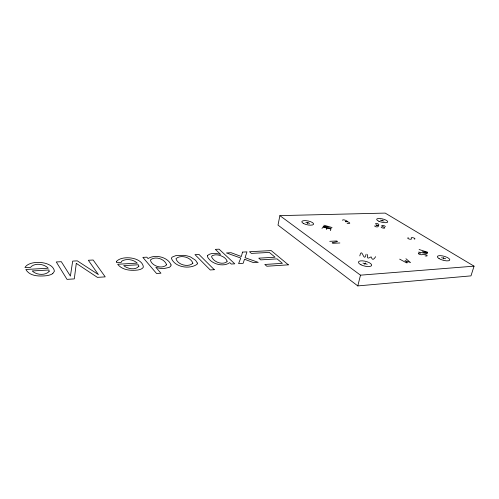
<?xml version="1.0" encoding="UTF-8"?>
<svg xmlns="http://www.w3.org/2000/svg" width="499" height="499" viewBox="0 0 499 499"><rect width="100%" height="100%" fill="white"/><g stroke="black" fill="none" stroke-linecap="round" stroke-linejoin="round"><path stroke-width="0.75" d="M443.517 258.919L443.661 257.565M279.883 215.63L278.005 225.105L357.795 285.908L470.981 275.872L474.05 266.167L385.191 213.092L279.883 215.63L360.496 275.167L474.05 266.167M357.795 285.908L360.496 275.167M364.775 264.42L365.362 262.936M382.003 221.094L382.421 220.053M366.104 254.166C363.908 263.99 362.074 246.088 359.816 255.887M330.394 230.625C332.584 228.835 326.833 227.382 326.346 229.266C328.043 227.588 322.211 226.259 321.98 228.43M307.309 223.44L308.126 222.311M375.672 256.698C373.04 260.752 372.16 259.592 371.1 256.848C368.773 258.058 366.74 259.742 367.489 254.534M52.775 273.552L54.397 271.238C53.15 260.871 29.422 259.592 24.95 267.495L30.395 267.47C34.431 262.543 44.037 263.709 48.247 268.213L25.854 269.491C29.846 276.527 39.54 276.409 46.6 275.691A13.117 5.427 2.9 0 0 52.782 273.552M339.869 242.963L333.089 243.3C328.741 242.427 340.848 241.859 336.507 240.998L329.739 241.323M347.111 223.315C353.236 224.456 347.198 220.57 345.377 221.712C350.928 222.448 343.399 218.656 342.339 220.165M418.586 252.089L427.506 253.729L422.385 251.721L427.699 252.482L427.481 252.188L419.11 249.531M380.406 220.115L384.018 221.032M375.479 223.564C380.3 222.891 379.677 227.301 375.784 224.955C380.905 224.98 377.612 228.704 374.475 225.947M323.863 225.205L332.06 227.525L323.533 226.309L323.103 226.415L323.333 226.646L331.324 228.748M305.831 222.386L309.611 223.365M441.559 257.709L445.626 258.769M362.929 263.104L367.214 264.245M399.649 259.137L406.51 262.83L407.377 262.767L404.982 260.534L410.527 262.599L405.936 258.713M381.155 227.008A1.877 0.574 13.7 0 0 383.662 228.168A1.877 0.574 13.7 0 0 384.118 227.263L382.353 226.359A1.865 0.568 13.7 0 1 382.808 225.467A1.865 0.568 13.7 0 1 385.303 226.615M408.344 237.774A1.934 0.599 14.4 0 0 408.893 238.946A1.934 0.599 14.4 0 0 411.419 238.865L411.226 238.017A1.927 0.593 14.5 0 1 413.74 237.942A1.927 0.593 14.5 0 1 414.307 239.108M420.426 253.267A2.046 0.661 15 0 0 418.505 253.779A2.046 0.661 15 0 0 421.904 254.702L423.564 254.409A2.052 0.661 15.1 0 1 426.969 255.338A2.052 0.661 15.1 0 1 425.054 255.856M116.392 261.526L116.379 262.405L121.226 262.399L121.581 261.258C126.203 258.233 133.289 259.468 137.325 263.129L117.67 264.252C122.23 270.202 130.732 270.851 137.643 270.028A11.945 4.903 6.2 0 0 142.639 268.075L143.375 267.077C142.458 257.147 121.918 254.92 116.392 261.526M76.291 263.366L74.307 278.897L67.022 279.378L56.281 261.963L61.321 261.694L70.403 276.103L72.679 261.096L77.289 260.852L98.397 274.581L88.335 260.266L93.157 260.01L105.214 276.864L97.411 277.375L76.291 263.366M197.342 263.054L197.211 264.177C189.888 269.61 174.85 267.414 171.382 258.301L172.111 257.122L176.053 255.538L183.807 255.338A11.165 4.46 8.2 0 1 190.549 256.979L195.633 260.31L197.342 263.054M242.52 252.101L241.341 256.505L231.081 252.706L226.465 252.956L240.786 258.045L238.584 263.584L243.156 263.304L244.504 259.237L253.586 262.655L258.251 262.362L245.065 257.696L246.955 251.87L242.52 252.101M227.089 261.17L226.902 261.832C222.124 265.262 213.684 261.994 211.532 256.736L212.25 255.607L215.113 254.852A5.951 2.327 9.4 0 1 219.055 255.22C222.255 256.037 226.01 257.815 227.089 261.17M207.746 255.313L207.372 256.561C210.734 263.89 223.34 267.539 229.733 262.611L231.249 264.04L234.779 263.821L219.086 249.176L215.312 249.363L220.664 254.409C216.522 253.255 211.345 252.45 207.746 255.313M171.095 264.969L170.658 266.31L169.286 267.364L164.308 268.474A9.132 3.724 7.3 0 1 157.709 267.863L155.844 267.296L160.934 273.202L156.543 273.489L142.851 257.378L146.825 257.172L148.041 258.582C154.902 254.003 167.963 256.935 171.095 264.969M138.872 266.192C135.566 270.552 127.445 268.811 123.702 265.63L138.416 264.769L138.872 266.192M166.566 264.832C162.306 269.41 151.733 266.123 150.367 260.029C154.871 255.725 164.907 258.831 166.566 264.832M192.863 263.223C188.422 267.682 177.719 264.875 175.947 258.707C180.495 254.359 190.905 257.172 192.863 263.223M49.089 271.525C44.966 275.797 36.34 274.974 32.229 270.963L48.996 269.984L49.089 271.525M214.283 269.697L210.222 269.965L194.99 254.621L198.939 254.409L214.283 269.697M288.36 264.832L266.846 266.241L264.813 264.47L282.397 263.341L277.076 258.887L260.74 259.867L258.781 258.164L275.068 257.21L269.348 252.419L251.39 253.398L249.488 251.733L271.188 250.585L288.36 264.832M378.934 221.282A5.707 1.703 13.5 0 0 387.748 221.986A5.707 1.703 13.5 0 0 379.964 218.5A5.707 1.703 13.5 0 0 378.934 221.282M439.07 258.594A6.45 2.052 15.6 0 0 449.574 260.347A6.45 2.052 15.6 0 0 442.151 255.831A6.45 2.052 15.6 0 0 439.07 258.594M303.779 223.646A6.032 1.965 11.9 0 0 313.515 224.382A6.032 1.965 11.9 0 0 305.862 220.639A6.032 1.965 11.9 0 0 303.779 223.646M361.051 264.813A6.805 2.426 14 0 0 371.643 265.431A6.805 2.426 14 0 0 362.524 260.846A6.805 2.426 14 0 0 361.051 264.813"/></g></svg>
